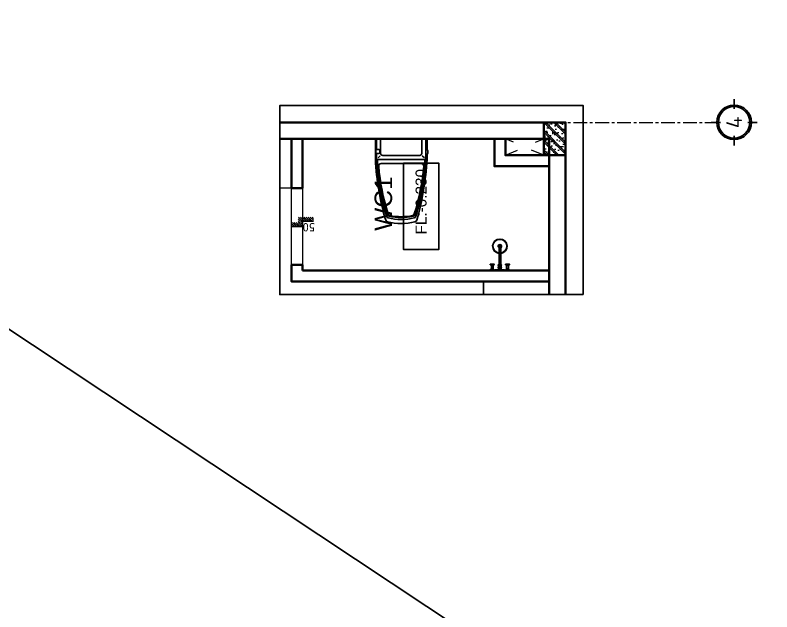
# Model space of a CAD drawing. Header units: inches. Extents: x 236662 to 497023, y -248575 to 81795.
# Drawn here: x 423694 to 430594, y -189015 to -183574 of the extents above; entities that cross this region are included whole.
import ezdxf
from ezdxf.enums import TextEntityAlignment as Align
from ezdxf.xclip import XClip

# ---------------------------------------------------------------- set-up
doc = ezdxf.new("R2010")
doc.units = ezdxf.units.IN
doc.header["$LTSCALE"] = 10
doc.header["$MEASUREMENT"] = 0
doc.set_wipeout_variables(frame=1)
for name, pattern in [('ACAD_ISO03W100', [30, 12, -18]), ('CENTER', [2, 1.25, -0.25, 0.25, -0.25]), ('DASHED2', [0.375, 0.25, -0.125]), ('HIDDEN', [0.375, 0.25, -0.125])]:
    doc.linetypes.add(name, pattern=pattern)
for name, color, linetype in [('01. HP_TEXT', 9, 'Continuous'), ('07. HP_KY HIEU', 43, 'Continuous'), ('07. HP_KY HIEU @ 1', 43, 'Continuous'), ('08. HP_DIM', 118, 'Continuous'), ('10. HP_VAT DUNG 1', 144, 'Continuous'), ('TEXT', 2, 'Continuous')]:
    doc.layers.add(name, color=color, linetype=linetype)
for name, color, linetype, lineweight in [('02. HP_BE TONG', 1, 'Continuous', 35), ('03. HP_TUONG', 2, 'Continuous', 35), ('05. HP_TRUC', 251, 'CENTER', 5), ('06. HP_THAY 1', 134, 'Continuous', 15), ('06. HP_THAY 2', 147, 'Continuous', 13), ('09_HP_HATCH', 8, 'Continuous', 5), ('14. HP_OPENING', 250, 'ACAD_ISO03W100', 5), ('GHICHU', 7, 'Continuous', 9), ('N KHUAT', 8, 'Continuous', 5)]:
    doc.layers.add(name, color=color, linetype=linetype, lineweight=lineweight)
doc.styles.add('AVO', font='VAVOB.TTF')
doc.styles.add('BAOANNOTE', font='arial.ttf', dxfattribs={"width": 0.8})
doc.styles.add('ISOCP50', font='isocpeur.ttf')
doc.styles.get("Standard").update_dxf_attribs({"font": 'arial.ttf'})
doc.styles.add('Tahoma', font='tahoma.ttf')
doc.styles.add('TEXT (none)', font='arial.ttf')
doc.styles.add('text2', font='VHELVCN.TTF')
doc.dimstyles.new('AL-100', dxfattribs={"dimtxt": 220, "dimasz": 150, "dimexe": 150, "dimexo": 150, "dimgap": 80, "dimtad": 1, "dimdec": 0, "dimzin": 9, "dimtxsty": 'text2', "dimblk": 'ARCHTICK', "dimcen": 1, "dimdle": 150, "dimclrd": 256, "dimclre": 256, "dimclrt": 7, "dimadec": 0, "dimazin": 0, "dimtfac": 1, "dimtdec": 0, "dimtix": 1, "dimtmove": 2, "dimatfit": 3, "dimldrblk": 'ARCHTICK', "dimfxl": 1, "dimtolj": 1, "dimtzin": 0, "dimlwd": -1, "dimlwe": -1, "dimarcsym": 0})

# ---------------------------------------------------------------- blocks, each defined once
blk = doc.blocks.new('_ArchTick')
at = {"color": 0, "linetype": 'ByBlock', "const_width": 0.15}
blk.add_lwpolyline([(-0.5, -0.5), (0.5, 0.5)], dxfattribs=at)
blk = doc.blocks.new('*D1342')
at = {"layer": '08. HP_DIM', "transparency": 16777216}
for p, q in [((1239.1, 150), (1239.1, -3750)), ((365, 0), (1389.1, 0)), ((365, -3600), (1389.1, -3600))]:
    blk.add_line(p, q, dxfattribs=at)
at = {"layer": 'Defpoints', "color": 0, "transparency": 16777216}
for p in [(215, 0), (215, -3600), (1239.1, -3600)]:
    blk.add_point(p, dxfattribs=at)
at = {"layer": '08. HP_DIM', "transparency": 16777216, "xscale": 150, "yscale": 150, "zscale": 150}
for p, rotation in [((1239.1, 0), 90), ((1239.1, -3600), 270)]:
    blk.add_blockref('_ArchTick', p, dxfattribs=dict(at, rotation=rotation))
at = {"layer": '08. HP_DIM', "color": 7, "transparency": 16777216, "insert": (1046.7, -1880), "char_height": 220, "attachment_point": 5, "rotation": 90, "style": 'text2'}
blk.add_mtext('\\A1;3600', dxfattribs=at)
blk = doc.blocks.new('Level mark - Plan 2')
blk.add_lwpolyline([(12.525, 0.4), (12.525, 3.6), (4.642, 3.6), (4.642, 0.4)], close=True)
at = {"style": 'BAOANNOTE', "flags": 8}
blk.add_attdef('FL%%P0.000', text='', height=2, dxfattribs=at).set_placement((9, 2), align=Align.MIDDLE_CENTER)
blk = doc.blocks.new('*D1343')
at = {"layer": '08. HP_DIM', "transparency": 16777216}
for p, q in [((-15000, -3755.9), (-15000, -4742.1)), ((-9550, -3755.9), (-9550, -4742.1)), ((-15150, -4592.1), (-9400, -4592.1))]:
    blk.add_line(p, q, dxfattribs=at)
at = {"layer": 'Defpoints', "color": 0, "transparency": 16777216}
for p in [(-15000, -3605.9), (-9550, -3605.9), (-9550, -4592.1)]:
    blk.add_point(p, dxfattribs=at)
at = {"layer": '08. HP_DIM', "transparency": 16777216, "xscale": 150, "yscale": 150, "zscale": 150, "rotation": 180}
blk.add_blockref('_ArchTick', (-15000, -4592.1), dxfattribs=at)
at = {"layer": '08. HP_DIM', "transparency": 16777216, "xscale": 150, "yscale": 150, "zscale": 150}
blk.add_blockref('_ArchTick', (-9550, -4592.1), dxfattribs=at)
at = {"layer": '08. HP_DIM', "color": 7, "transparency": 16777216, "insert": (-12275, -4402.1), "char_height": 220, "attachment_point": 5, "style": 'text2'}
blk.add_mtext('\\A1;5450', dxfattribs=at)
blk = doc.blocks.new('*D1344')
at = {"layer": '08. HP_DIM', "transparency": 16777216}
for p, q in [((-9550, -3750), (-9550, -4742.1)), ((-5450, -3750), (-5450, -4742.1)), ((-9700, -4592.1), (-5300, -4592.1))]:
    blk.add_line(p, q, dxfattribs=at)
at = {"layer": 'Defpoints', "color": 0, "transparency": 16777216}
for p in [(-9550, -3600), (-5450, -3600), (-5450, -4592.1)]:
    blk.add_point(p, dxfattribs=at)
at = {"layer": '08. HP_DIM', "transparency": 16777216, "xscale": 150, "yscale": 150, "zscale": 150, "rotation": 180}
blk.add_blockref('_ArchTick', (-9550, -4592.1), dxfattribs=at)
at = {"layer": '08. HP_DIM', "transparency": 16777216, "xscale": 150, "yscale": 150, "zscale": 150}
blk.add_blockref('_ArchTick', (-5450, -4592.1), dxfattribs=at)
at = {"layer": '08. HP_DIM', "color": 7, "transparency": 16777216, "insert": (-7500, -4402.1), "char_height": 220, "attachment_point": 5, "style": 'text2'}
blk.add_mtext('\\A1;4100', dxfattribs=at)
blk = doc.blocks.new('*D1345')
at = {"layer": '08. HP_DIM', "transparency": 16777216}
for p, q in [((-5450, -3750), (-5450, -4736.3)), ((0, -3750), (0, -4736.3)), ((-5600, -4586.3), (150, -4586.3))]:
    blk.add_line(p, q, dxfattribs=at)
at = {"layer": 'Defpoints', "color": 0, "transparency": 16777216}
for p in [(-5450, -3600), (0, -3600), (0, -4586.3)]:
    blk.add_point(p, dxfattribs=at)
at = {"layer": '08. HP_DIM', "transparency": 16777216, "xscale": 150, "yscale": 150, "zscale": 150, "rotation": 180}
blk.add_blockref('_ArchTick', (-5450, -4586.3), dxfattribs=at)
at = {"layer": '08. HP_DIM', "transparency": 16777216, "xscale": 150, "yscale": 150, "zscale": 150}
blk.add_blockref('_ArchTick', (0, -4586.3), dxfattribs=at)
at = {"layer": '08. HP_DIM', "color": 7, "transparency": 16777216, "insert": (-2725, -4396.3), "char_height": 220, "attachment_point": 5, "style": 'text2'}
blk.add_mtext('\\A1;5450', dxfattribs=at)
blk = doc.blocks.new('*D1346')
at = {"layer": '08. HP_DIM', "transparency": 16777216}
for p, q in [((-15000, -3750), (-15000, -5199.1)), ((0, -3750), (0, -5199.1)), ((-15150, -5049.1), (150, -5049.1))]:
    blk.add_line(p, q, dxfattribs=at)
at = {"layer": 'Defpoints', "color": 0, "transparency": 16777216}
for p in [(-15000, -3600), (0, -3600), (0, -5049.1)]:
    blk.add_point(p, dxfattribs=at)
at = {"layer": '08. HP_DIM', "transparency": 16777216, "xscale": 150, "yscale": 150, "zscale": 150, "rotation": 180}
blk.add_blockref('_ArchTick', (-15000, -5049.1), dxfattribs=at)
at = {"layer": '08. HP_DIM', "transparency": 16777216, "xscale": 150, "yscale": 150, "zscale": 150}
blk.add_blockref('_ArchTick', (0, -5049.1), dxfattribs=at)
at = {"layer": '08. HP_DIM', "color": 7, "transparency": 16777216, "insert": (-8000, -4856.8), "char_height": 220, "attachment_point": 5, "style": 'text2'}
blk.add_mtext('\\A1;15000', dxfattribs=at)
blk = doc.blocks.new('COT')
at = {"layer": '09_HP_HATCH'}
h = blk.add_hatch(dxfattribs=at)
h.set_pattern_fill('CHAU-01', color=256, scale=15, pattern_type=2)
h.set_pattern_definition([(50, (-55276.965, -37444.2), (107.58903, -9.41282), [11.25, -123.75]), (355, (-55276.97, -37444.2), (-20.8127, 112.82882), [9, -99]), (100.4514, (-55268, -37444.99), (86.7764, 103.41593), [9.56103, -105.17132]), (46.1842, (-55276.97, -37414.2), (160.08616, -24.82785), [16.875, -185.625]), (96.6356, (-55263.62, -37416.27), (140.1994, 146.11768), [14.34154, -157.75695]), (351.1842, (-55276.97, -37414.2), (140.1993, 146.1178), [13.5, -148.5]), (21, (-55261.965, -37421.7), (89.53606, -60.39283), [11.25, -123.75]), (326, (-55261.97, -37421.7), (36.4973, 108.7725), [9, -99]), (71.4514, (-55254.5, -37426.73), (126.0334, 48.37957), [9.56103, -105.17132]), (37.5, (-55276.965, -37444.2), (1.823978, 49.934078), [0, -97.8, 0, -100.5, 0, -99.375]), (7.5, (-55276.965, -37444.2), (39.46043, 59.161757), [0, -57.3, 0, -95.55, 0, -37.875]), (327.5, (-55310.415, -37444.2), (80.073365, -3.38323), [0, -37.5, 0, -117, 0, -155.25]), (317.5, (-55325.415, -37444.2), (87.477925, 15.01575), [0, -48.75, 0, -77.7, 0, -110.25]), (45, (-55276.965, -37444.2), (-45.07806, 45.07806), []), (45, (-55276.965, -37425.827), (-45.07806, 45.07806), [])])
h.paths.add_polyline_path([(0, -200), (300, -200), (300, 0), (0, 0)])
at = {"layer": '02. HP_BE TONG'}
blk.add_lwpolyline([(0, -200), (300, -200), (300, 0), (0, 0)], close=True, dxfattribs=at)
blk = doc.blocks.new('ádasdwdczxzc')
at = {"layer": '03. HP_TUONG'}
for p in [(-15000, 3600), (-9750, 3600), (-5550, 3600), (-300, 3600), (-15000, 200), (-9750, 200), (-5550, 200), (-300, 200)]:
    blk.add_blockref('COT', p, dxfattribs=at)
blk = doc.blocks.new('*D1347')
at = {"layer": '08. HP_DIM', "transparency": 16777216}
for p, q in [((-16981.5, 150), (-16981.5, -3750)), ((-15150, 0), (-17131.5, 0)), ((-15150, -3600), (-17131.5, -3600))]:
    blk.add_line(p, q, dxfattribs=at)
at = {"layer": 'Defpoints', "color": 0, "transparency": 16777216}
for p in [(-15000, 0, 6.3), (-16981.5, -3600), (-15000, -3600, 6.3)]:
    blk.add_point(p, dxfattribs=at)
at = {"layer": '08. HP_DIM', "transparency": 16777216, "xscale": 150, "yscale": 150, "zscale": 150}
for p, rotation in [((-16981.5, 0), 90), ((-16981.5, -3600), 270)]:
    blk.add_blockref('_ArchTick', p, dxfattribs=dict(at, rotation=rotation))
at = {"layer": '08. HP_DIM', "color": 7, "transparency": 16777216, "insert": (-17171.5, -1800), "char_height": 220, "attachment_point": 5, "rotation": 90, "style": 'text2'}
blk.add_mtext('\\A1;3600', dxfattribs=at)
blk = doc.blocks.new('Step Symbol - Metric')
h = blk.add_hatch()
h.set_pattern_fill('_USER', color=0, angle=45, style=0, pattern_type=0)
h.set_pattern_definition([(45, (0, 4), (-0.70711, 0.70711), [])])
h.paths.add_polyline_path([(8, 0), (8, -3), (-3, -3), (-3, 1), (-8, 1), (-8, 4), (0, 4), (0, 0)])
at = {"color": 0}
blk.add_lwpolyline([(8, 0), (0, 0), (0, 4), (-8, 4)], dxfattribs=at)
blk.add_attdef('Step', (2, 2), '', height=3, dxfattribs=at)
blk = doc.blocks.new('A$C53FC2B72')
for p, q in [((211.8, 2975.2), (628.4, 2975.2)), ((211.8, 2517), (211.8, 2975.2)), ((628.4, 2975.2), (628.4, 2517)), ((1014, 2994.6), (1654, 2994.6)), ((959.3, 2552.3), (959.3, 2939.9)), ((1708.7, 2939.9), (1708.7, 2552.3)), ((628.4, 2517), (211.8, 2517)), ((1654, 2497.6), (1014, 2497.6)), ((757.4, 2437.6), (86.6, 2437.6)), ((56.2, 2407.3), (56.2, 2342.3)), ((787.8, 2341.6), (787.8, 2407.3)), ((136, 2342.3), (0, 2342.3)), ((0, 2342.3), (0.3, 285.3)), ((136, 2342.3), (136.3, 285.3)), ((136, 2312.8), (757.4, 2312.8)), ((190.7, 2312.8), (678.4, 2312.8)), ((136.1, 1867.5), (136.1, 2258.1)), ((733, 2258.1), (733, 1867.5)), ((190.7, 1812.8), (678.4, 1812.8)), ((678.4, 1812.8), (190.7, 1812.8)), ((136.1, 1367.5), (136.1, 1758.1)), ((733, 1758.1), (733, 1367.5)), ((190.7, 1312.8), (678.4, 1312.8)), ((678.4, 1312.8), (190.7, 1312.8)), ((733, 1258.2), (733, 867.6)), ((678.4, 812.9), (190.7, 812.9)), ((733, 758.1), (733, 367.5)), ((0.3, 285.3), (136.3, 285.3)), ((54.3, 217.8), (54.3, 285.3)), ((136.1, 312.4), (755.5, 312.8)), ((678.4, 312.8), (190.7, 312.8)), ((785.9, 283.6), (785.8, 217.8)), ((755.5, 187.4), (84.7, 187.4)), ((628.4, 108.6), (211.8, 108.6)), ((211.8, 108.6), (211.8, -349.6)), ((628.4, -349.6), (628.4, 108.6)), ((211.8, -349.6), (628.4, -349.6))]:
    blk.add_line(p, q)
blk.add_lwpolyline([(1626.5, 1812.6), (1626.5, 812.9), (1043.3, 812.9), (1043.3, 1812.6)], close=True)
for points in [[(190.7, 812.9, -0.414214), (136.1, 867.6), (136.1, 1258.2, -0.414214), (190.7, 1312.9), (678.4, 1312.9, -0.414214), (733, 1258.2)], [(190.7, 312.8, -0.414214), (136.1, 367.5), (136.1, 758.1, -0.414214), (190.7, 812.8), (678.4, 812.8, -0.414214), (733, 758.1)]]:
    blk.add_lwpolyline(points, format="xyb")
for centre, radius, start, end in [((86.6, 2407.3), 30.4, 90, 180), ((757.4, 2407.3), 30.4, 0, 90), ((190.7, 2258.1), 54.7, 90, 180), ((678.4, 2258.1), 54.7, 0, 90), ((757.4, 2343.2), 30.4, 270, 0), ((190.7, 1867.5), 54.7, 180, 270), ((678.4, 1867.5), 54.7, 270, 0), ((190.7, 1758.1), 54.7, 90, 180), ((678.4, 1758.1), 54.7, 0, 90), ((190.7, 1367.5), 54.7, 180, 270), ((678.4, 1367.5), 54.7, 270, 0), ((678.4, 867.6), 54.7, 270, 0), ((678.4, 367.5), 54.7, 270, 0), ((755.5, 282.5), 30.4, 0, 90), ((84.7, 217.8), 30.4, 180, 270), ((755.5, 217.8), 30.4, 270, 0)]:
    blk.add_arc(centre, radius, start, end)
at = {"extrusion": (0, 0, -1)}
for centre, major_axis, start_param, end_param in [((1014, 2939.9), (-38.7, 38.7), 5.497787, 7.068583), ((1654, 2939.9), (38.7, 38.7), -0.785398, 0.785398), ((1014, 2552.3), (38.7, 38.7), 2.356194, 3.926991), ((1654, 2552.3), (-38.7, 38.7), 2.356194, 3.926991)]:
    blk.add_ellipse(centre, major_axis=major_axis, ratio=1, start_param=start_param, end_param=end_param, dxfattribs=at)
blk = doc.blocks.new('A$C43C72F30')
for p, q in [((0, 600), (0, 0)), ((1050, 600), (0, 600)), ((255, 443.6), (255, 530.8)), ((255, 530.8), (285, 530.8)), ((285, 443.6), (285, 530.8)), ((795.9, 534.2), (765.9, 533.9)), ((767, 446.6), (765.9, 533.9)), ((797, 447), (795.9, 534.2)), ((1050, 0), (1050, 600)), ((255, 443.6), (285, 443.6)), ((797, 447), (767, 446.6)), ((181.8, 316.8), (106.2, 273.1)), ((121.2, 247.2), (106.2, 273.1)), ((196.8, 290.8), (121.2, 247.2)), ((196.8, 290.8), (181.8, 316.8)), ((358.2, 316.8), (343.2, 290.8)), ((343.2, 290.8), (418.8, 247.2)), ((358.2, 316.8), (433.8, 273.1)), ((433.8, 273.1), (418.8, 247.2)), ((695.3, 318.9), (620.3, 274.3)), ((620.3, 274.3), (635.7, 248.5)), ((710.7, 293.1), (635.7, 248.5)), ((695.3, 318.9), (710.7, 293.1)), ((857.1, 294.9), (871.8, 321.1)), ((857.1, 294.9), (933.2, 252.3)), ((871.8, 321.1), (947.9, 278.4)), ((933.2, 252.3), (947.9, 278.4)), ((0, 0), (1050, 0))]:
    blk.add_line(p, q)
for centre, start, end in [((270, 350.4), 95.73917, 204.26083), ((270, 350.4), 335.73917, 84.26083), ((783.1, 353.6), 96.46199, 204.98364), ((783.1, 353.6), 336.46199, 84.98364), ((270, 350.4), 215.73917, 324.26083), ((783.1, 353.6), 216.46199, 324.98365)]:
    blk.add_arc(centre, 150, start, end)
blk = doc.blocks.new('SIDEBYSIDE')
for p, q in [((1417078.2, 218641.6), (1416716.3, 218641.6)), ((1416716.3, 218641.6), (1416716.3, 218027.5)), ((1417665, 218641.6), (1417078.2, 218641.6)), ((1417078.2, 218641.6), (1417078.2, 218027.5)), ((1417078.2, 218027.5), (1417078.2, 218641.6)), ((1417665, 218027.5), (1417665, 218641.6)), ((1416716.3, 218027.5), (1417078.2, 218027.5)), ((1417078.2, 218027.5), (1417665, 218027.5)), ((1417078.2, 217990.6), (1416716.3, 217990.6)), ((1416716.3, 217990.6), (1416716.3, 217941.5)), ((1417665, 217990.6), (1417078.2, 217990.6)), ((1417078.2, 217990.6), (1417078.2, 217941.5)), ((1417078.2, 217941.5), (1417078.2, 217990.6)), ((1417665, 217941.5), (1417665, 217990.6)), ((1416716.3, 217941.5), (1417078.2, 217941.5)), ((1416989, 217941.5), (1416989, 217921.3)), ((1417049.6, 217941.5), (1416989, 217941.5)), ((1416989, 217921.3), (1417049.6, 217921.3)), ((1417049.6, 217921.3), (1417049.6, 217941.5)), ((1417078.2, 217941.5), (1417665, 217941.5)), ((1417106.7, 217941.5), (1417167.3, 217941.5)), ((1417106.7, 217921.3), (1417106.7, 217941.5)), ((1417167.3, 217921.3), (1417106.7, 217921.3)), ((1417167.3, 217941.5), (1417167.3, 217921.3))]:
    blk.add_line(p, q)
blk = doc.blocks.new('*U283')
blk.add_wipeout([(1150, -350), (0, -350), (0, 0), (1150, 0)])
for p, q in [((0, -350), (0, 0)), ((0, 0), (1150, 0)), ((20, -330), (20, 0)), ((1130, 0), (1130, -330)), ((1150, 0), (1150, -350)), ((1150, -330), (0, -330)), ((1150, -350), (0, -350))]:
    blk.add_line(p, q)
at = {"linetype": 'HIDDEN'}
blk.add_line((20, -175), (1130, -175), dxfattribs=at)
at = {"linetype": 'HIDDEN', "ltscale": 0.3}
for points in [[(30, 25), (40, 25, -0.414214), (50, 15), (50, -365, -0.414214), (40, -375), (30, -375, -0.414214), (20, -365), (20, 15, -0.414214)], [(105, 25), (115, 25, -0.414214), (125, 15), (125, -365, -0.414214), (115, -375), (105, -375, -0.414214), (95, -365), (95, 15, -0.414214)], [(180, 25), (190, 25, -0.414214), (200, 15), (200, -365, -0.414214), (190, -375), (180, -375, -0.414214), (170, -365), (170, 15, -0.414214)], [(255, 25), (265, 25, -0.414214), (275, 15), (275, -365, -0.414214), (265, -375), (255, -375, -0.414214), (245, -365), (245, 15, -0.414214)], [(330, 25), (340, 25, -0.414214), (350, 15), (350, -365, -0.414214), (340, -375), (330, -375, -0.414214), (320, -365), (320, 15, -0.414214)], [(405, 25), (415, 25, -0.414214), (425, 15), (425, -365, -0.414214), (415, -375), (405, -375, -0.414214), (395, -365), (395, 15, -0.414214)], [(480, 25), (490, 25, -0.414214), (500, 15), (500, -365, -0.414214), (490, -375), (480, -375, -0.414214), (470, -365), (470, 15, -0.414214)], [(555, 25), (565, 25, -0.414214), (575, 15), (575, -365, -0.414214), (565, -375), (555, -375, -0.414214), (545, -365), (545, 15, -0.414214)], [(630, 25), (640, 25, -0.414214), (650, 15), (650, -365, -0.414214), (640, -375), (630, -375, -0.414214), (620, -365), (620, 15, -0.414214)], [(705, 25), (715, 25, -0.414214), (725, 15), (725, -365, -0.414214), (715, -375), (705, -375, -0.414214), (695, -365), (695, 15, -0.414214)], [(780, 25), (790, 25, -0.414214), (800, 15), (800, -365, -0.414214), (790, -375), (780, -375, -0.414214), (770, -365), (770, 15, -0.414214)], [(855, 25), (865, 25, -0.414214), (875, 15), (875, -365, -0.414214), (865, -375), (855, -375, -0.414214), (845, -365), (845, 15, -0.414214)], [(930, 25), (940, 25, -0.414214), (950, 15), (950, -365, -0.414214), (940, -375), (930, -375, -0.414214), (920, -365), (920, 15, -0.414214)], [(1005, 25), (1015, 25, -0.414214), (1025, 15), (1025, -365, -0.414214), (1015, -375), (1005, -375, -0.414214), (995, -365), (995, 15, -0.414214)], [(1080, 25), (1090, 25, -0.414214), (1100, 15), (1100, -365, -0.414214), (1090, -375), (1080, -375, -0.414214), (1070, -365), (1070, 15, -0.414214)]]:
    blk.add_lwpolyline(points, format="xyb", close=True, dxfattribs=at)
for points in [[(20, -195), (20, -155), (30, -155), (30, -195)], [(1120, -195), (1120, -155), (1130, -155), (1130, -195)]]:
    blk.add_lwpolyline(points, close=True)
blk = doc.blocks.new('A$C75515FF3')
for p, q in [((524.4, 1568.9), (605.1, 1756)), ((605.1, 1756), (563.5, 1744.6)), ((605.1, 1756), (625.4, 1717.9)), ((573.9, 1683.7), (532.3, 1672.3)), ((589.5, 1719.9), (547.9, 1708.5)), ((573.9, 1683.7), (594.2, 1645.6)), ((589.5, 1719.9), (609.8, 1681.7)), ((542.7, 1611.4), (501.1, 1600)), ((558.3, 1647.6), (516.7, 1636.2)), ((542.7, 1611.4), (563, 1573.3)), ((558.3, 1647.6), (578.6, 1609.4)), ((404.8, 1513.1), (429.6, 1502.4)), ((541.1, 1454.3), (565.9, 1443.6)), ((179.9, 1200), (195.9, 844.2)), ((518, 1043.2), (509.1, 844.2)), ((195.9, 844.2), (257.3, 832.1)), ((509.1, 844.2), (447.6, 832.1))]:
    blk.add_line(p, q)
for points in [[(563.5, 1744.6), (490.5, 1575.6, 0.414214)], [(552.5, 1548.8), (625.4, 1717.9, 0.414214), (611.3, 1753.4), (599, 1758.7, 0.414214), (563.5, 1744.6)], [(447.2, 1543.4), (343.6, 1303.3, 0.414214)], [(486.6, 1327.9), (549.1, 1472.9, 0.414214), (521, 1543.9), (508.6, 1549.2, 0.414214), (437.6, 1521)], [(455.2, 1255.2), (558.8, 1495.2, 0.414214), (530.6, 1566.2), (518.2, 1571.5, 0.414214), (447.2, 1543.4)], [(404.8, 1513.1), (317.5, 1310.9, 0.414214)], [(478.7, 1241.4), (565.9, 1443.6, 0.414214)], [(486.6, 1327.9), (486.6, 1327.9, -0.414214), (415.6, 1299.7), (403.2, 1305, -0.414214), (375, 1376)], [(352.5, 969.1), (279.9, 941.8, 0.159003), (278.5, 939.2), (213.7, 610.5, 0.056269), (213.6, 609.4), (222, 151.3, 0.282908), (224.7, 147.1), (265.6, 128, 0.100529), (267.4, 127.5), (352.5, 124.4)], [(352.5, 969.1), (425, 941.8, -0.159003), (426.5, 939.2), (491.3, 610.5, -0.056269), (491.4, 609.4), (483, 151.3, -0.282908), (480.2, 147.1), (439.3, 128, -0.100529), (437.5, 127.5), (352.5, 124.4)]]:
    blk.add_lwpolyline(points, format="xyb")
for points in [[(117.7, 1278.2), (95.3, 1283.5), (77, 1288), (62.5, 1291.9), (51.1, 1295.3), (42.3, 1298.2), (35.7, 1300.7), (30.6, 1302.9), (26.6, 1304.9), (23.3, 1306.7), (20.4, 1308.3), (18, 1309.9), (16, 1311.4), (14.4, 1312.9), (13.2, 1314.3), (12.3, 1315.8), (11.6, 1317.3), (11.1, 1318.9), (10.9, 1320.5), (10.8, 1322.1), (11, 1323.7), (11.3, 1325.2), (11.7, 1326.7), (12.3, 1328), (13, 1329.1), (13.8, 1330.1), (14.7, 1330.8), (15.7, 1331.4), (16.7, 1331.8), (17.7, 1332), (18.7, 1332.1), (19.7, 1332), (20.7, 1331.7), (21.6, 1331.3), (22.4, 1330.8), (23.1, 1330.2), (23.8, 1329.5), (24.3, 1328.8), (24.6, 1328), (24.9, 1327.2), (24.9, 1326.4), (24.8, 1325.7), (24.6, 1325), (24.2, 1324.3), (23.8, 1323.7), (23.3, 1323), (22.8, 1322.4), (22.3, 1321.8), (21.9, 1321.2), (21.5, 1320.6), (21.2, 1320), (21.1, 1319.4), (21.1, 1318.8), (21.2, 1318.1), (21.5, 1317.4), (22, 1316.6), (22.8, 1315.7), (23.7, 1314.8), (24.9, 1313.8), (26.4, 1312.7), (28.3, 1311.5), (30.4, 1310.3), (33, 1309), (35.9, 1307.7), (39.3, 1306.3), (43.2, 1304.9), (47.4, 1303.4), (52.1, 1302), (57.2, 1300.4), (62.6, 1298.9), (68.4, 1297.4), (74.5, 1295.8), (80.9, 1294.3), (87.5, 1292.8), (94.2, 1291.2), (100.5, 1289.6), (106.2, 1287.8), (111.1, 1285.8), (114.8, 1283.6), (117.1, 1281.1), (117.7, 1278.2)], [(402.4, 1286.3), (287.5, 1319.7), (144.2, 1287.4), (132.6, 1213), (276.3, 1173.4)], [(402.4, 1286.3), (505.6, 1225.5), (580.5, 1099.1), (534.2, 1039.7), (406.8, 1117.1)], [(589.3, 1071.8), (608.4, 1059.1), (624.2, 1049), (637.1, 1041.1), (647.3, 1035.1), (655.5, 1030.7), (661.8, 1027.6), (666.9, 1025.4), (671.1, 1023.9), (674.7, 1022.6), (677.9, 1021.7), (680.7, 1021), (683.1, 1020.6), (685.3, 1020.5), (687.2, 1020.6), (688.9, 1020.9), (690.5, 1021.4), (691.9, 1022.2), (693.2, 1023.1), (694.5, 1024.2), (695.5, 1025.4), (696.4, 1026.7), (697.2, 1028), (697.7, 1029.3), (698.1, 1030.6), (698.2, 1031.8), (698.2, 1033), (697.9, 1034.1), (697.5, 1035.1), (697, 1036), (696.3, 1036.8), (695.6, 1037.4), (694.7, 1038), (693.8, 1038.3), (692.9, 1038.6), (691.9, 1038.7), (691, 1038.7), (690.1, 1038.5), (689.3, 1038.3), (688.6, 1037.9), (688, 1037.4), (687.5, 1036.8), (687.1, 1036.2), (686.9, 1035.4), (686.7, 1034.7), (686.6, 1033.9), (686.5, 1033.1), (686.4, 1032.3), (686.3, 1031.6), (686.1, 1030.9), (685.8, 1030.3), (685.5, 1029.8), (685, 1029.4), (684.4, 1029), (683.7, 1028.7), (682.8, 1028.6), (681.7, 1028.5), (680.3, 1028.5), (678.7, 1028.7), (676.9, 1029.1), (674.8, 1029.6), (672.4, 1030.4), (669.8, 1031.4), (666.8, 1032.6), (663.4, 1034.1), (659.8, 1035.9), (655.8, 1038), (651.5, 1040.4), (646.9, 1043), (642.1, 1046), (637, 1049.1), (631.7, 1052.5), (626.2, 1056.1), (620.5, 1059.9), (614.8, 1063.6), (609.3, 1067.1), (604.1, 1070.1), (599.3, 1072.3), (595.1, 1073.4), (591.7, 1073.4), (589.3, 1071.8)], [(356.4, 958.5), (288.7, 933.1), (224.8, 609), (233.1, 155.6), (269.2, 138.7), (352.9, 135.6)], [(348.5, 958.5), (416.2, 933.1), (480.1, 609), (471.8, 155.6), (435.8, 138.7), (352, 135.6)], [(189.3, 250.3), (107.2, 257.3), (176.7, 654.9), (203.3, 649.7), (189.3, 250.3)], [(227, 146.1), (234.8, 117.8), (245.3, 92), (256.6, 72.7), (268.5, 58.8), (280.7, 49.4), (292.8, 43.5), (304.7, 40), (315.9, 37.9), (326.3, 36.4), (336, 35.2), (345.2, 34.5), (354, 34.2), (362.6, 34.3), (371.2, 34.9), (379.9, 35.9), (389, 37.4), (398.6, 39.4), (408.6, 43), (419, 49), (429.7, 58.5), (440.6, 72.5), (451.7, 91.9), (462.8, 117.8), (471.2, 142.9)], [(267.3, 127.5), (275.7, 106.9), (284.2, 92.3), (291.8, 83.4), (298.6, 78.3), (305.1, 75.1), (312.6, 72.9), (321.4, 71.2), (330.7, 69.8), (339.3, 68.8), (347.1, 68.2), (354.3, 68), (361.3, 68.1), (368.2, 68.5), (375.3, 69.3), (382.8, 70.5), (389.3, 72), (394.4, 73.8), (399.1, 76.5), (405, 81.7), (412.5, 91.3), (421.4, 107), (430.1, 127.3)], [(429.4, 58.3), (429.4, 0), (278.2, 0)], [(278.2, 0), (278.2, 51.3)]]:
    blk.add_lwpolyline(points)
for points in [[(303.6, 1307.2), (302.1, 1276.3, -0.410324), (295.1, 1269.9), (189, 1273.6, -0.378952), (182.5, 1279.8), (181.8, 1287.5, -0.387788), (187.3, 1294.8), (295.7, 1314.2, -0.482138)], [(298.8, 1247.5), (276.4, 1160.1, 0.369055), (280.3, 1152.2), (388.7, 1105.4, 0.369055), (397.1, 1108), (445.3, 1184.3, 0.460861), (442.3, 1194.1), (308, 1252, 0.460861)], [(305.7, 1291.9), (307.8, 1276.3, 0.263447), (311.8, 1271), (453.2, 1209.9, 0.284079), (460.2, 1211), (471.7, 1220.7, 0.557537), (470.1, 1232.1), (315, 1299, 0.582971)], [(308, 1228.8), (292.4, 1167.9, 0.369055), (296.2, 1160), (383.5, 1122.4, 0.369055), (391.8, 1125), (425.4, 1178.1, 0.460861), (422.4, 1187.9), (317.2, 1233.3, 0.460861)], [(495.5, 1209.5), (474, 1187.2, 0.410324), (474.1, 1177.7), (549.6, 1103.1, 0.378952), (558.6, 1102.6), (564.7, 1107.4, 0.387788), (566.1, 1116.4), (506, 1208.5, 0.482138)]]:
    blk.add_lwpolyline(points, format="xyb", close=True)
for points in [[(6.4, 1240.5), (14.3, 1285.1), (7.9, 1286.3), (0, 1241.6)], [(110.5, 1228.1), (116.1, 1260), (15, 1277.8), (9.4, 1245.9)], [(125, 1213.5), (136.8, 1288.2), (126.2, 1289.9), (114.3, 1215.2)], [(225.6, 1050.8), (225.6, 1089.9), (136.5, 1089.9), (136.5, 1050.8)], [(333.6, 1100.7), (333.6, 981.9), (290.4, 981.9), (290.4, 1100.7)], [(414.6, 1099.4), (414.6, 980.6), (371.4, 980.6), (371.4, 1099.4)], [(539.9, 1034.5), (586.1, 1094.4), (594.6, 1087.8), (548.4, 1027.9)], [(557.7, 1032.2), (577.1, 1058.2), (659.4, 996.9), (640, 970.9)], [(638.1, 965), (665.2, 1001.3), (670.4, 997.5), (643.3, 961.1)], [(235.1, 782.4), (229.3, 756), (191, 764.4), (196.8, 790.8)], [(214.8, 700), (209, 673.7), (170.8, 682.1), (176.6, 708.4)], [(224.3, 741.9), (218.5, 715.5), (180.2, 723.9), (186, 750.3)], [(502.3, 598.5), (502.3, 637.7), (591.4, 637.7), (591.4, 598.5)], [(125.5, 175.3), (133.9, 248), (157.4, 245.3), (149, 172.6)]]:
    blk.add_lwpolyline(points, close=True)
for centre, radius, start, end in [((352.5, 969.1), 396, 249.51674, 290.48326), ((352.5, 969.1), 419.6, 250.82814, 289.17186), ((352.5, 894.8), 396, 249.51674, 290.48326), ((352.5, 894.8), 419.6, 250.82814, 289.17186), ((352.5, 573.1), 396, 252.34887, 287.65113), ((352.5, 573.1), 419.6, 253.43751, 286.56249)]:
    blk.add_arc(centre, radius, start, end)
blk = doc.blocks.new('ÁDASD')
for points in [[(0, 380, 0.414214), (-20, 400), (-475, 400, 0.414214), (-495, 380), (-495, -380, 0.414214), (-475, -400), (-20, -400, 0.414214), (0, -380)], [(-90, 375), (-450, 375, 0.414214), (-470, 355), (-470, -355, 0.414214), (-450, -375), (-90, -375, 0.414214), (-70, -355), (-70, 355, 0.414214)]]:
    blk.add_lwpolyline(points, format="xyb", close=True)
for points in [[(-160.1, -339.9), (-160.1, -217)], [(-221.5, -278.5), (-98.7, -278.5)]]:
    blk.add_lwpolyline(points, close=True)
blk.add_circle((-156.5, -278.5), 36.1)
blk = doc.blocks.new('DRFHBTY')
at = {"color": 251, "linetype": 'Continuous', "lineweight": 0}
for p, q in [((1752175.2, 23778), (1752175.2, 23817.3)), ((1752175.2, 23817.3), (1752175.2, 23744.6)), ((1752175.2, 23778), (1752175.2, 23815.8)), ((1752175.2, 23815.8), (1752175.2, 23747.5)), ((1752204.3, 23778), (1752144.7, 23778)), ((1752175.2, 23778), (1752204.3, 23778))]:
    blk.add_line(p, q, dxfattribs=at)
at = {"lineweight": 0}
for p, q in [((1752160.5, 23565.4), (1752168.1, 23627.9)), ((1752168.1, 23627.9), (1752171, 23563)), ((1752180.1, 23627.9), (1752168.1, 23627.9)), ((1752180.1, 23627.9), (1752177.3, 23563)), ((1752187.8, 23565.4), (1752180.1, 23627.9)), ((1752171, 23563), (1752175.2, 23563)), ((1752177.3, 23563), (1752173, 23563))]:
    blk.add_line(p, q, dxfattribs=at)
for radius in [215, 195.9]:
    blk.add_circle((1752175.2, 23778), radius, dxfattribs=at)
at = {"color": 251, "lineweight": 0}
blk.add_arc((1752175.2, 23778), 144.6, 80.60393, 208.92103, dxfattribs=at)
at = {"color": 251, "linetype": 'Continuous', "lineweight": 0}
for centre, radius, start, end in [((1752174.8, 23778), 16.2, 89.17695, 270.82305), ((1752174.8, 23778), 12, 88.88475, 271.11525), ((1752175.2, 23778), 16.2, 269.17695, 90.82305), ((1752175.2, 23778), 12, 268.88475, 91.11525)]:
    blk.add_arc(centre, radius, start, end, dxfattribs=at)
at = {"lineweight": 0}
for centre, start, end in [((1752174, 23564.2), 175.15312, 270.36843), ((1752174.2, 23564.2), 269.63157, 4.84688)]:
    blk.add_arc(centre, 13.6, start, end, dxfattribs=at)
blk = doc.blocks.new('FDGGDFGDFGDFGFD')
at = {"color": 252}
for p, q in [((-180, 204.7), (-180, -204.7)), ((-146.7, 181.8), (-165.9, 201)), ((-127.4, 212.8), (-127.4, 193.9)), ((-92.3, 212.8), (-92.3, 193.9)), ((-215.1, 175), (-215.1, -175)), ((-144.9, 160.6), (-144.9, -160.6)), ((0, 178.6), (-126.9, 178.6)), ((-100.4, 185.8), (-119.3, 185.8)), ((-146.7, -181.8), (-165.9, -201)), ((0, -178.6), (-126.9, -178.6))]:
    blk.add_line(p, q, dxfattribs=at)
blk.add_lwpolyline([(-100.4, 220.9, -0.381966), (-92.3, 213.7), (-9, 213.7, -0.414214), (0, 204.7), (0, -204.7, -0.414214), (-9, -213.7), (-171, -213.7, -0.056436), (-673.2, -128.2, -0.271858), (-687.3, -113.3, -0.114547), (-687.2, 113.4, -0.271578), (-673, 128.2, -0.056423), (-171, 213.7), (-127.3, 213.7, -0.381966), (-119.3, 220.9)], format="xyb", close=True, dxfattribs=at)
blk.add_lwpolyline([(-237, 195.2), (-237, 195.2)], close=True, dxfattribs=at)
for centre, radius, start, end in [((-85, -1683.8), 1892.3, 92.87428, 107.65536), ((-171, 204.7), 9, 90, 180), ((-85, -1683.8), 1885.1, 94.62454, 107.52765), ((-235.4, 175), 20.3, 0, 94.62462), ((-126.9, 160.6), 18, 90, 180), ((-119.3, 193.9), 8.1, 180, 270), ((-100.4, 193.9), 8.1, 270, 0), ((-201.2, 0), 482.8, 167.50587, 192.49413), ((-195.6, -0.6), 481.2, 168.10049, 191.73735), ((-652.8, 100.1), 20.3, 107.65536, 167.50587), ((-646.6, 94.5), 20.3, 107.52765, 168.10049), ((-652.8, -100.1), 20.3, 192.49413, 252.34464), ((-646.9, -94.4), 20.3, 191.73735, 252.46396), ((-85, 1683.8), 1892.3, 252.34464, 267.12572), ((-85, 1683.8), 1885.1, 252.46396, 265.37538), ((-235.4, -175), 20.3, 265.37538, 0), ((-126.9, -160.6), 18, 180, 270), ((-171, -204.7), 9, 180, 270)]:
    blk.add_arc(centre, radius, start, end, dxfattribs=at)
blk = doc.blocks.new('xi bet')
blk.add_lwpolyline([(-4710337.2, 6048009.8), (-4710167.1, 6048009.8, 0.414214), (-4710157.7, 6048019.2), (-4710157.7, 6048449.2, 0.414214), (-4710167.1, 6048458.6), (-4710254.6, 6048458.6, 0.381966), (-4710263.1, 6048466.2), (-4710282.9, 6048466.2, 0.381966), (-4710291.4, 6048458.6), (-4710337.2, 6048458.6, 0.056423), (-4710864.4, 6048368.9, 0.271578), (-4710879.2, 6048353.2, 0.114547), (-4710879.3, 6048115.2, 0.271858), (-4710864.5, 6048099.6, 0.056436)], format="xyb", close=True)
at = {"linetype": 'Continuous', "xscale": -1, "rotation": 180}
blk.add_blockref('FDGGDFGDFGDFGFD', (-4710157.7, 6048234.2), dxfattribs=at)
blk = doc.blocks.new('voisen')
for p, q in [((0, -108.4), (0, 108.4)), ((0, 88.6), (6.3, 88.6)), ((0, 50.8), (0, 88.6)), ((6.3, 88.6), (6.3, 50.8)), ((6.3, 60.3), (6.3, 79.1)), ((6.3, 50.8), (0, 50.8)), ((220.1, 7.9), (6.3, 7.9)), ((220.1, -7.9), (6.3, -7.9))]:
    blk.add_line(p, q)
at = {"color": 251}
for p, q in [((6.3, 79.1), (18.9, 79.1)), ((18.9, 79.1), (18.9, 60.3)), ((18.9, 77.6), (44, 77.6)), ((44, 77.6), (44, 61.8)), ((44, 74.1), (50.3, 74.1)), ((50.3, 85.3), (50.3, 54.1)), ((50.3, 74.1), (50.3, 65.3)), ((50.3, 69.7), (57.8, 69.7)), ((57.8, 85.3), (57.8, 54.1)), ((18.9, 60.3), (6.3, 60.3)), ((25.1, 12.6), (6.3, 12.6)), ((18.9, 61.8), (44, 61.8)), ((47.2, 12.6), (28.3, 12.6)), ((44, 65.3), (50.3, 65.3)), ((53.2, 6.3), (53.2, -6.3)), ((53.2, 6.3), (53.2, -6.3)), ((54.5, 6.3), (54.5, -6.3)), ((56.2, 6.3), (56.2, -6.3)), ((57.5, 6.3), (57.5, -6.3)), ((58.3, 6.3), (58.3, -6.3)), ((58.8, 6.3), (58.8, -6.3)), ((62.8, 6.3), (62.8, -6.3)), ((64.2, 6.3), (64.2, -6.3)), ((65.5, 6.3), (65.5, -6.3)), ((66.2, 6.3), (66.2, -6.3)), ((66.8, 6.3), (66.8, -6.3)), ((66.9, 6.3), (66.9, -6.3)), ((66.9, 6.3), (66.9, -6.3)), ((67.1, 6.3), (67.1, -6.3)), ((67.6, 6.3), (67.6, -6.3)), ((68.4, 6.3), (68.4, -6.3)), ((69.6, 6.3), (69.6, -6.3)), ((71, 6.3), (71, -6.3)), ((72.3, 6.3), (72.3, -6.3)), ((25.1, -12.6), (6.3, -12.6)), ((18.9, -61.8), (44, -61.8)), ((47.2, -12.6), (28.3, -12.6)), ((44, -77.6), (44, -61.8)), ((44, -65.3), (50.3, -65.3)), ((50.3, -85.3), (50.3, -54.1)), ((50.3, -74.1), (50.3, -65.3)), ((57.8, -85.3), (57.8, -54.1)), ((18.9, -77.6), (44, -77.6)), ((44, -74.1), (50.3, -74.1)), ((50.3, -69.7), (57.8, -69.7))]:
    blk.add_line(p, q, dxfattribs=at)
for points in [[(0, 40.9), (0, -40.9), (6.3, -40.9), (6.3, 40.9)], [(0, 15.7), (6.3, 15.7), (6.3, -15.7), (0, -15.7)], [(0, -88.6), (6.3, -88.6), (6.3, -50.8), (0, -50.8)]]:
    blk.add_lwpolyline(points, close=True)
for points in [[(25.1, 15.7), (25.1, -15.7), (28.3, -15.7), (28.3, 15.7)], [(47.2, 15.7), (47.2, -15.7), (50.3, -15.7), (50.3, 15.7)], [(53.2, 6.3), (53.2, -6.3), (72.3, -6.3), (72.3, 6.3)], [(6.3, -60.3), (6.3, -79.1), (18.9, -79.1), (18.9, -60.3)]]:
    blk.add_lwpolyline(points, close=True, dxfattribs=at)
for start, end in [(23.74226, 53.62997), (306.37393, 336.26163)]:
    blk.add_arc((41, 0), 15.6, start, end, dxfattribs=at)
for radius, start, end in [(66, 186.83714, 173.16286), (62.9, 187.18076, 172.81924), (15.7, 210, 150), (7.86, 270, 90)]:
    blk.add_arc((220.1, 0), radius, start, end)
blk.add_ellipse((54.1, 85.3), major_axis=(-2.67, 2.67), ratio=1, start_param=5.497753, end_param=11.780938, dxfattribs=at)
at = {"color": 251, "extrusion": (0, 0, -1)}
blk.add_ellipse((54.1, 54.1), major_axis=(-2.67, 2.67), ratio=1, start_param=3.927025, end_param=10.21021, dxfattribs=at)
at = {"color": 251}
blk.add_ellipse((54.1, -54.1), major_axis=(0, 3.77), ratio=1, dxfattribs=at)
at = {"color": 251, "extrusion": (0, 0, -1)}
blk.add_ellipse((54.1, -85.3), major_axis=(0, -3.77), ratio=1, dxfattribs=at)
blk = doc.blocks.new('sđfsdfdfsd')
for p, q in [((-375, 600), (-375, 1780)), ((-375, 1780), (375, 1780)), ((375, 1780), (375, 600)), ((-618.7, 1661.7), (-237.5, 1694)), ((618.7, 1661.7), (237.5, 1694)), ((-184.7, 1641.1), (-184.7, 1270.9)), ((184.7, 1641.1), (184.7, 1270.9)), ((-237.5, 1218), (-618.7, 1250.3)), ((237.5, 1218), (618.7, 1250.3)), ((-618.7, 1088.5), (-237.5, 1120.7)), ((618.7, 1088.5), (237.5, 1120.7)), ((-184.7, 1067.8), (-184.7, 697.6)), ((184.7, 1067.8), (184.7, 697.6)), ((-237.5, 644.7), (-618.7, 677)), ((237.5, 644.7), (618.7, 677)), ((-618.7, 530.5), (-237.5, 562.7)), ((-375, 600), (375, 600)), ((618.7, 530.5), (237.5, 562.7)), ((-184.7, 509.8), (-184.7, 139.6)), ((184.7, 509.8), (184.7, 139.6)), ((-237.5, 86.7), (-618.7, 119)), ((237.5, 86.7), (618.7, 119))]:
    blk.add_line(p, q)
at = {"linetype": 'DASHED2', "ltscale": 25}
blk.add_lwpolyline([(-375, 600), (375, 600), (375, 0), (-375, 0)], close=True, dxfattribs=at)
for centre, radius, start, end in [((-351.4, 1456), 390.2, 142.41604, 217.58396), ((-351.4, 1456), 337.3, 142.41604, 217.58396), ((-642.8, 1673.8), 26.9, 333.48035, 131.35173), ((-237.5, 1641.1), 52.9, 0, 90), ((237.5, 1641.1), 52.9, 90, 180), ((642.8, 1673.8), 26.9, 48.64827, 206.51965), ((351.4, 1456), 337.3, 322.41604, 37.58396), ((351.4, 1456), 390.2, 322.41604, 37.58396), ((-642.8, 1238.2), 26.9, 228.64827, 26.51965), ((-237.5, 1270.9), 52.9, 270, 0), ((237.5, 1270.9), 52.9, 180, 270), ((642.8, 1238.2), 26.9, 153.48035, 311.35173), ((-351.4, 882.7), 390.2, 142.41604, 217.58396), ((-642.8, 1100.5), 26.9, 333.48035, 131.35173), ((-237.5, 1067.8), 52.9, 0, 90), ((237.5, 1067.8), 52.9, 90, 180), ((642.8, 1100.5), 26.9, 48.64827, 206.51965), ((351.4, 882.7), 390.2, 322.41604, 37.58396), ((-351.4, 882.7), 337.3, 142.41604, 217.58396), ((351.4, 882.7), 337.3, 322.41604, 37.58396), ((-237.5, 697.6), 52.9, 270, 0), ((237.5, 697.6), 52.9, 180, 270), ((-642.8, 665), 26.9, 228.64827, 26.51965), ((642.8, 665), 26.9, 153.48035, 311.35173), ((-351.4, 324.7), 390.2, 142.41604, 217.58396), ((-642.8, 542.5), 26.9, 333.48035, 131.35173), ((-237.5, 509.8), 52.9, 0, 90), ((237.5, 509.8), 52.9, 90, 180), ((642.8, 542.5), 26.9, 48.64827, 206.51965), ((351.4, 324.7), 390.2, 322.41604, 37.58396), ((-351.4, 324.7), 337.3, 142.41604, 217.58396), ((351.4, 324.7), 337.3, 322.41604, 37.58396), ((-237.5, 139.6), 52.9, 270, 0), ((237.5, 139.6), 52.9, 180, 270), ((-642.8, 107), 26.9, 228.64827, 26.51965), ((642.8, 107), 26.9, 153.48035, 311.35173)]:
    blk.add_arc(centre, radius, start, end)
blk = doc.blocks.new('MB LCD')
for p, q in [((193, 20), (-193, 20)), ((-193, 0), (-193, 20)), ((193, 0), (193, 20))]:
    blk.add_line(p, q)
for points in [[(950, 60), (-950, 60), (-950, 110), (950, 110)], [(300, 60), (-308, 60), (-233, 0), (233, 0)]]:
    blk.add_lwpolyline(points, close=True)
blk = doc.blocks.new('NOITHATTANG1')
at = {"layer": '06. HP_THAY 2'}
for p, q in [((-600, 3059.7), (-600, 3450)), ((-600, 2500), (-600, 2803.2))]:
    blk.add_line(p, q, dxfattribs=at)
at = {"layer": '10. HP_VAT DUNG 1'}
for points in [[(-14700, 3450), (-13000.3, 3450), (-13000.3, 3050), (-14700, 3050)], [(-7576, 1050), (-6550, 1050), (-6550, 150), (-8095.6, 150), (-7911, 469.7), (-7755.8, 380.1), (-8000, 664.2), (-7849, 577)]]:
    blk.add_lwpolyline(points, close=True, dxfattribs=at)
for points in [[(-9650, 3050), (-9650, 3450), (-13000.3, 3450), (-13000.3, 3050), (-9600, 3050)], [(-1450, 150), (-1450, 750), (-5400, 750), (-5400, 150), (-1450, 150)]]:
    blk.add_lwpolyline(points, dxfattribs=at)
for name, p, xscale, rotation in [('MB LCD', (-11485, 3450), -1, 180), ('voisen', (-1350, 599.7), -0.9999999999999993, 179.998763653426)]:
    blk.add_blockref(name, p, dxfattribs=dict(at, xscale=xscale, rotation=rotation))
blk.add_blockref('sđfsdfdfsd', (-3825, 1670), dxfattribs=at)
at = {"layer": '10. HP_VAT DUNG 1', "extrusion": (0, 0, -1), "xscale": -1, "zscale": -1, "rotation": 270}
blk.add_blockref('DRFHBTY', (-23350.6, -1749243.8), dxfattribs=at)
at = {"layer": '10. HP_VAT DUNG 1'}
for name, p, rotation in [('A$C53FC2B72', (-9999.6, 146.7), 90), ('A$C75515FF3', (-14402.7, 1500.2), 245.723313623377), ('ÁDASD', (-2680, 201.8), 270)]:
    blk.add_blockref(name, p, dxfattribs=dict(at, rotation=rotation))
at = {"layer": '10. HP_VAT DUNG 1', "extrusion": (0, 0, -1), "rotation": 180}
for name, p, xscale, yscale, zscale in [('xi bet', (-4945515.6, 6352145.4), 1.049999999813735, 1.049999999813735, -1.049999999813735), ('SIDEBYSIDE', (-1353347.3, 210154.6), -0.9592233009713595, 0.9592233009713595, -0.9592233009713595)]:
    blk.add_blockref(name, p, dxfattribs=dict(at, xscale=xscale, yscale=yscale, zscale=zscale))
at = {"layer": '10. HP_VAT DUNG 1', "xscale": -0.8, "yscale": 0.8, "zscale": 0.8, "rotation": 180}
blk.add_blockref('A$C43C72F30', (-4720, 689.3), dxfattribs=at)
at = {"layer": '10. HP_VAT DUNG 1'}
blk.add_blockref('*U283', (-14700, 3425), dxfattribs=at)
blk.add_line((-13550, 3050), (-13550, 3450), dxfattribs=at)
at = {"layer": '10. HP_VAT DUNG 1', "linetype": 'HIDDEN'}
blk.add_lwpolyline([(-13520, 3420), (-13030.3, 3420), (-13030.3, 3080), (-13520, 3080)], close=True, dxfattribs=at)
blk = doc.blocks.new('grid test1')
at = {"ltscale": 20}
for p, q in [((0, 440), (0, 260)), ((-260, 0), (-440, 0)), ((440, 0), (260, 0)), ((0, -260), (0, -440))]:
    blk.add_line(p, q, dxfattribs=at)
at = {"color": 251, "ltscale": 20, "true_color": 0x636466}
for radius in [330, 300]:
    blk.add_circle((0, 0), radius, dxfattribs=at)
at = {"layer": '01. HP_TEXT', "color": 2, "ltscale": 20, "true_color": 0xf1eb1f, "style": 'ISOCP50'}
blk.add_attdef('GRID', text='', height=300, dxfattribs=at).set_placement((-37, 0), align=Align.MIDDLE_CENTER)
blk = doc.blocks.new('mb tang 1')
at = {"layer": '07. HP_KY HIEU'}
h = blk.add_hatch(color=256, dxfattribs=at)
h.dxf.hatch_style = 1
edge = h.paths.add_edge_path()
edge.add_arc((-8950, -2050), 25, 0, 360)
at = {"layer": '09_HP_HATCH'}
h = blk.add_hatch(dxfattribs=at)
h.set_pattern_fill('CROSS', color=256, scale=200)
h.set_pattern_definition([(0, (-48122.284, -38835.594), (50, 50), [25, -75]), (90, (-48109.784, -38848.094), (-50, 50), [25, -75])])
edge = h.paths.add_edge_path()
edge.add_arc((-5600, -550), 50, 270, 360)
edge.add_line((-5550, -550), (-5550, -200))
edge.add_line((-5550, -200), (-9450, -200))
edge.add_line((-9450, -200), (-9450, -600))
edge.add_line((-9450, -600), (-5600, -600))
at = {"layer": '03. HP_TUONG'}
for p, q in [((-14700, -550), (-15000, -550)), ((-14700, -3050), (-15000, -3050))]:
    blk.add_line(p, q, dxfattribs=at)
for points in [[(-15000, -550), (-15000, 0), (0, 0), (0, -3600), (-15000, -3600), (-15000, -3050)], [(-14700, -3050), (-14700, -3450), (-150, -3450), (-150, -150), (-14700, -150), (-14700, -550)], [(-1350, -1200), (-1350, -3450), (-1450, -3450), (-1450, -1100), (-1350, -1100)], [(-1350, -1100), (-1300, -1100), (-1300, -1200), (-1350, -1200)], [(-400, -3450), (-400, -2950), (-150, -2950)], [(-300, -3450), (-300, -3050), (-150, -3050)]]:
    blk.add_lwpolyline(points, dxfattribs=at)
for points in [[(-9650, -150), (-9450, -150), (-9450, -750), (-9650, -750)], [(-600, -1200), (-600, -1100), (-150, -1100), (-150, -1200)], [(-9475, -2287.5), (-9625, -2287.5), (-9625, -2362.5), (-9475, -2362.5)], [(-9475, -2362.5), (-9625, -2362.5), (-9625, -2287.5), (-9475, -2287.5)], [(-5400, -2450), (-5550, -2450), (-5550, -3450), (-5400, -3450)], [(-9475, -2761.1), (-9625, -2761.1), (-9625, -2686.1), (-9475, -2686.1)], [(-9475, -3172.7), (-9625, -3172.7), (-9625, -3097.7), (-9475, -3097.7)]]:
    blk.add_lwpolyline(points, close=True, dxfattribs=at)
at = {"layer": '06. HP_THAY 1'}
for points in [[(-9450, -150), (-5550, -150), (-5550, -200), (-9450, -200)], [(-9650, -2500), (-9450, -2500), (-9450, -3450), (-9650, -3450)]]:
    blk.add_lwpolyline(points, close=True, dxfattribs=at)
blk.add_lwpolyline([(-7576, -2550), (-8500, -2550), (-8500, -2500), (-7547.1, -2500)], dxfattribs=at)
at = {"layer": '06. HP_THAY 2'}
for p, q in [((-5400, -150), (-5400, -2450)), ((-8500, -2500), (-9450, -3450))]:
    blk.add_line(p, q, dxfattribs=at)
for points in [[(-9450, -750), (-5600, -750, 0.414214), (-5400, -550), (-5400, -200)], [(-9450, -600), (-5600, -600, 0.414214), (-5550, -550), (-5550, -200)]]:
    blk.add_lwpolyline(points, format="xyb", dxfattribs=at)
for points in [[(-14700, -550), (-15000, -550), (-15000, -3050), (-14700, -3050)], [(-1300, -1100), (-600, -1100), (-600, -1200), (-1300, -1200)], [(-9450, -3450), (-9450, -2500), (-8500, -2500), (-8500, -3450)], [(-8500, -3450), (-8500, -2550), (-8250, -2550), (-8250, -3450)]]:
    blk.add_lwpolyline(points, close=True, dxfattribs=at)
for points in [[(-9650, -2500), (-9650, -2000), (-8175, -2000), (-8175, -2500)], [(-8500, -2500), (-9450, -2500), (-9450, -2250), (-8500, -2250), (-8500, -2500)], [(-8095.6, -3450), (-8250, -3450), (-8250, -2550), (-8000, -2550), (-8000, -3284.4)], [(-8000, -3284.4), (-8000, -2550), (-7750, -2550), (-7750, -2851.4)], [(-8000, -3284.4), (-8000, -2550), (-7750, -2550), (-7750, -2851.4)], [(-7750, -2851.4), (-7750, -2550), (-7576, -2550)], [(-7750, -2851.4), (-7750, -2550), (-7576, -2550)], [(-7845.6, -3450), (-8000, -3450)]]:
    blk.add_lwpolyline(points, dxfattribs=at)
at = {"layer": '07. HP_KY HIEU', "linetype": 'DASHED2'}
blk.add_lwpolyline([(-8950, -2075), (-8950, -3000), (-7946.5, -3000)], dxfattribs=at)
at = {"layer": '07. HP_KY HIEU'}
blk.add_circle((-8950, -2050), 25, dxfattribs=at)
at = {"layer": '14. HP_OPENING'}
for p, q in [((-300, -3050), (-150, -3400)), ((-300, -3400), (-150, -3050))]:
    blk.add_line(p, q, dxfattribs=at)
at = {"layer": 'N KHUAT', "linetype": 'Continuous', "const_width": 20}
blk.add_lwpolyline([(-8000.1, -2884.5), (-7946.5, -3000), (-8007.1, -3104)], dxfattribs=at)
ref = blk.add_blockref('Level mark - Plan 2', (-8257.8, -1205.2), dxfattribs=dict(xscale=-100, yscale=100, zscale=100, rotation=180))
ref.add_attrib('FL%%P0.000', 'FL:%%P0.000', dxfattribs={"height": 100, "style": 'BAOANNOTE'}).set_placement((-7357.8, -1403.9), align=Align.MIDDLE_CENTER)
ref = blk.add_blockref('Level mark - Plan 2', (-13193.3, -2003.9), dxfattribs=dict(xscale=100, yscale=100, zscale=100))
ref.add_attrib('FL%%P0.000', 'FL:%%P0.000', dxfattribs={"height": 100, "style": 'BAOANNOTE'}).set_placement((-12293.3, -1803.9), align=Align.MIDDLE_CENTER)
ref = blk.add_blockref('Level mark - Plan 2', (-4266.2, -1921), dxfattribs=dict(xscale=-100, yscale=100, zscale=100, rotation=180))
ref.add_attrib('FL%%P0.000', 'FL:-0.200', dxfattribs={"height": 100, "style": 'BAOANNOTE'}).set_placement((-3366.2, -2119.7), align=Align.MIDDLE_CENTER)
ref = blk.add_blockref('Level mark - Plan 2', (-1623.8, -2083), dxfattribs=dict(xscale=-100, yscale=100, zscale=100, rotation=180))
ref.add_attrib('FL%%P0.000', 'FL:-0.230', dxfattribs={"height": 100, "style": 'BAOANNOTE'}).set_placement((-723.8, -2281.7), align=Align.MIDDLE_CENTER)
at = {"layer": '07. HP_KY HIEU @ 1'}
ref = blk.add_blockref('Step Symbol - Metric', (-900.7, -1200), dxfattribs=dict(at, xscale=-12.50000000000001, yscale=12.50000000000001, zscale=12.5, rotation=90))
ref.add_attrib('Step', '50', (-919.1, -1314.3), dxfattribs={"layer": '0', "color": 7, "height": 75, "rotation": 90, "style": 'Tahoma'})
at = {"layer": '08. HP_DIM'}
blk.add_blockref('ádasdwdczxzc', (0, -3600), dxfattribs=at)
at = {"layer": '01. HP_TEXT', "style": 'TEXT (none)'}
for s, p in [('SẢNH THANG', (-8139.4, -1136)), ('P.KHÁCH ', (-12831.3, -1551.7)), ('BẾP + ĂN', (-3926.1, -1875.4)), ('WC1', (-989.2, -2017.6))]:
    blk.add_text(s, height=159.88, dxfattribs=at).set_placement(p)
at = {"layer": 'GHICHU', "color": 0, "linetype": 'Continuous', "style": 'AVO'}
for s, p in [('1', (-9403.2, -2180.2)), ('3', (-9403.2, -2681)), ('5', (-8425.5, -3384.9))]:
    blk.add_text(s, height=121, dxfattribs=at).set_placement(p)
at = {"layer": '08. HP_DIM'}
dim = blk.add_linear_dim(base=(-16981.5, -3600, -6.3), p1=(-15000, 0), p2=(-15000, -3600), angle=90, dimstyle='AL-100', dxfattribs=at)
dim.commit()
dim.dimension.update_dxf_attribs({"geometry": '*D1347', "text_midpoint": (-17171.5, -1800, -6.3)})
dim = blk.add_linear_dim(base=(1239.1, -3600), p1=(215, 0), p2=(215, -3600), angle=90, dimstyle='AL-100', dxfattribs=at)
dim.commit()
dim.dimension.update_dxf_attribs({"geometry": '*D1342', "text_midpoint": (1046.7, -1880), "dimtype": 160})
dim = blk.add_linear_dim(base=(0, -5049.1), p1=(-15000, -3600), p2=(0, -3600), dimstyle='AL-100', dxfattribs=at)
dim.commit()
dim.dimension.update_dxf_attribs({"geometry": '*D1346', "text_midpoint": (-8000, -4856.8), "dimtype": 160})
for base, p1, p2, picture, middle in [((-9550, -4592.1), (-15000, -3605.9), (-9550, -3605.9), '*D1343', (-12275, -4402.1)), ((-5450, -4592.1), (-9550, -3600), (-5450, -3600), '*D1344', (-7500, -4402.1)), ((0, -4586.3), (-5450, -3600), (0, -3600), '*D1345', (-2725, -4396.3))]:
    dim = blk.add_linear_dim(base=base, p1=p1, p2=p2, dimstyle='AL-100', dxfattribs=at)
    dim.commit()
    dim.dimension.update_dxf_attribs({"geometry": picture, "text_midpoint": middle})

msp = doc.modelspace()

# ---------------------------------------------------------------- block references
ref = msp.add_blockref('mb tang 1', (425113.4, -184551.9), dxfattribs=dict(rotation=89.99999999999999))
XClip(ref).set_block_clipping_path([(-1570.7368883982, -3760.0338955933), (152.4078015959, -993.9278662088)])
at = {"layer": '07. HP_KY HIEU @ 1', "ltscale": 20}
ref = msp.add_blockref('grid test1', (430249.1, -184551.9), dxfattribs=dict(at, xscale=0.477750000078231, yscale=0.477750000078231, zscale=0.477750000078231, rotation=89.99999999999999))
ref.add_attrib('GRID', '4', dxfattribs={"layer": 'TEXT', "ltscale": 20, "height": 143.3, "rotation": 90, "style": 'ISOCP50'}).set_placement((430249.1, -184551.9), align=Align.MIDDLE_CENTER)

# ---------------------------------------------------------------- next in the draw order: block references
at = {"layer": '08. HP_DIM'}
ref = msp.add_blockref('NOITHATTANG1', (428713.4, -184551.9), dxfattribs=dict(at, rotation=89.99999999999999))
XClip(ref).set_block_clipping_path([(-1570.7368883983, -160.0338955933), (152.4078015959, 2606.0721337913)])

# ---------------------------------------------------------------- next in the draw order: linework, layer by layer
msp.add_line((402912.4, -172693.2), (497022.9, -235116.6))
at = {"layer": '05. HP_TRUC', "ltscale": 10}
msp.add_line((426383.7, -184551.9), (430038.9, -184551.9), dxfattribs=at)

doc.saveas('drawing.dxf')
